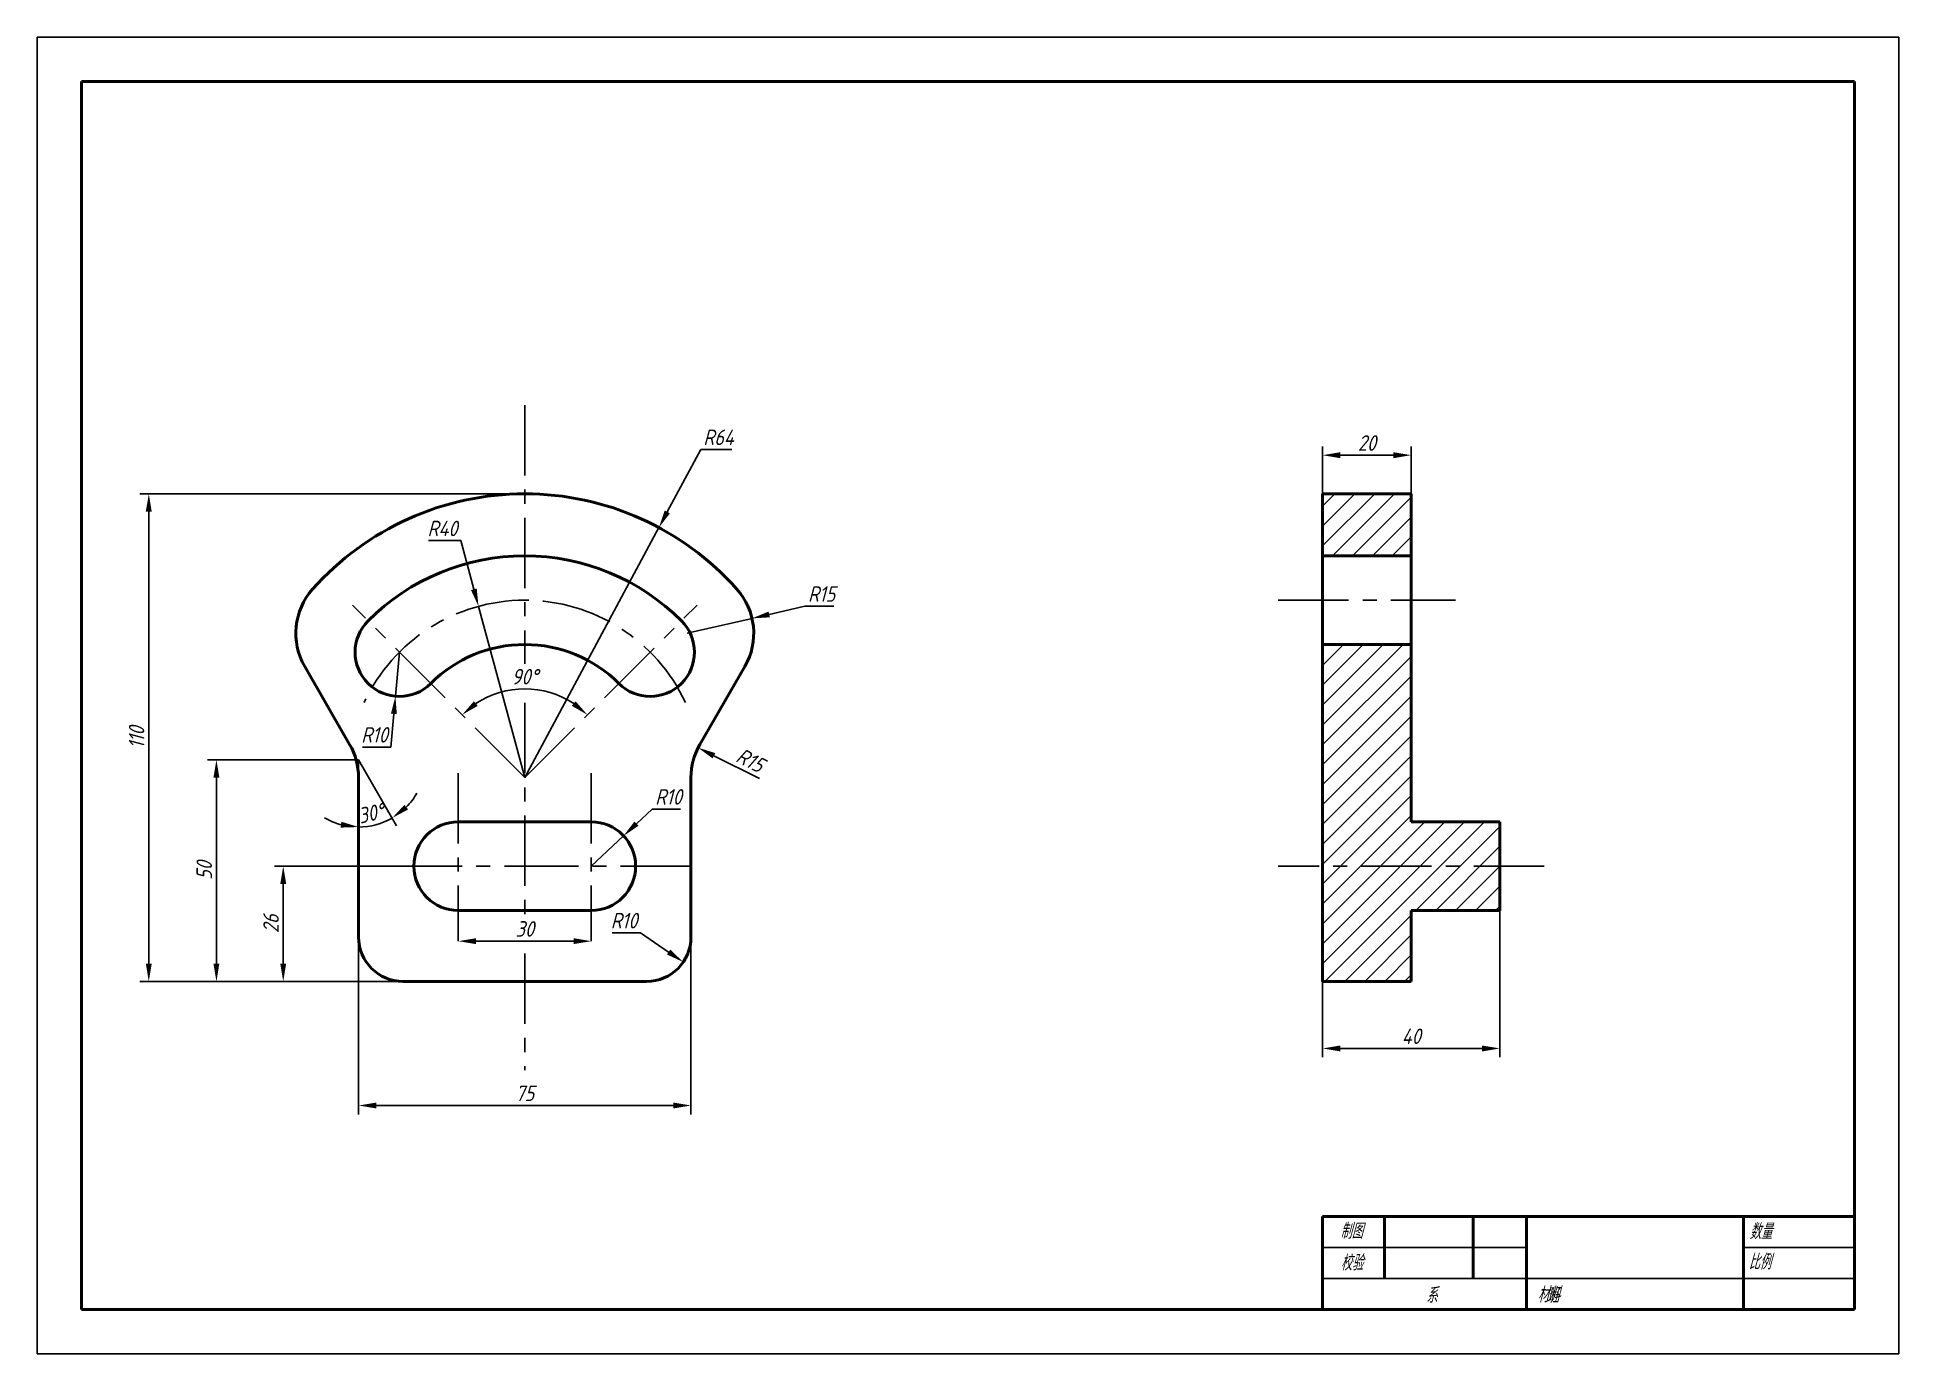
# Model space of a CAD drawing. Header units: millimetres. Extents: x 0 to 420, y 0 to 297.
import ezdxf
from ezdxf.enums import TextEntityAlignment as Align

# ---------------------------------------------------------------- set-up
doc = ezdxf.new("R2010")
doc.units = ezdxf.units.MM
doc.header["$LTSCALE"] = 0.5
doc.linetypes.add('CENTER', pattern=[50.8, 31.75, -6.35, 6.35, -6.35])
doc.linetypes.add('DASHED', pattern=[19.05, 12.7, -6.35])
for name, color, linetype, lineweight in [('剖面线', 150, 'Continuous', 25), ('尺寸标注', 7, 'Continuous', 25), ('文字标注', 7, 'Continuous', 25), ('点画线', 1, 'CENTER', 25), ('粗实线', 7, 'Continuous', 50), ('细实线', 150, 'Continuous', 25), ('虚线', 93, 'DASHED', 25)]:
    doc.layers.add(name, color=color, linetype=linetype, lineweight=lineweight)
doc.styles.add('国标汉字3.5', font='gbeitc.shx', dxfattribs={"height": 3.5, "bigfont": 'gbcbig.shx'})
doc.dimstyles.new('国标尺寸', dxfattribs={"dimtxt": 3.5, "dimasz": 4, "dimexe": 2, "dimexo": 0, "dimgap": 1, "dimtad": 1, "dimtoh": 1, "dimdec": 0, "dimdsep": 46, "dimtxsty": '国标汉字3.5', "dimcen": 3.5, "dimaunit": 1, "dimadec": 0, "dimazin": 1, "dimtfac": 1, "dimtdec": 0, "dimtmove": 0, "dimatfit": 3, "dimfxl": 1, "dimarcsym": 2})

# ---------------------------------------------------------------- blocks, each defined once
blk = doc.blocks.new('*D7')
at = {"layer": 'Defpoints', "color": 0, "transparency": 16777216}
for p in [(95, 93.08), (125, 93.08), (125, 93.08)]:
    blk.add_point(p, dxfattribs=at)
at = {"layer": '尺寸标注', "color": 0, "lineweight": -2, "transparency": 16777216}
for p, q in [((95, 93.08), (95, 95.08)), ((99, 93.08), (121, 93.08)), ((125, 93.08), (125, 95.08))]:
    blk.add_line(p, q, dxfattribs=at)
at = {"layer": '尺寸标注', "color": 0, "transparency": 16777216}
for points in [[(99, 93.75), (99, 92.42), (95, 93.08)], [(121, 93.75), (121, 92.42), (125, 93.08)]]:
    blk.add_solid(points, dxfattribs=at)
at = {"layer": '尺寸标注', "color": 0, "transparency": 16777216, "insert": (110, 95.83), "char_height": 3.5, "attachment_point": 5, "style": '国标汉字3.5'}
blk.add_mtext('30', dxfattribs=at)
blk = doc.blocks.new('*D8')
at = {"layer": 'Defpoints', "color": 0, "transparency": 16777216}
for p in [(72.5, 94), (147.5, 94), (147.5, 56.01)]:
    blk.add_point(p, dxfattribs=at)
at = {"layer": '尺寸标注', "color": 0, "lineweight": -2, "transparency": 16777216}
for p, q in [((72.5, 94), (72.5, 54.01)), ((147.5, 94), (147.5, 54.01)), ((76.5, 56.01), (143.5, 56.01))]:
    blk.add_line(p, q, dxfattribs=at)
at = {"layer": '尺寸标注', "color": 0, "transparency": 16777216}
for points in [[(76.5, 56.67), (76.5, 55.34), (72.5, 56.01)], [(143.5, 56.67), (143.5, 55.34), (147.5, 56.01)]]:
    blk.add_solid(points, dxfattribs=at)
at = {"layer": '尺寸标注', "color": 0, "transparency": 16777216, "insert": (110, 58.76), "char_height": 3.5, "attachment_point": 5, "style": '国标汉字3.5'}
blk.add_mtext('75', dxfattribs=at)
blk = doc.blocks.new('*D9')
at = {"layer": 'Defpoints', "color": 0, "transparency": 16777216}
for p in [(80, 110), (55.5, 84), (82.5, 84)]:
    blk.add_point(p, dxfattribs=at)
at = {"layer": '尺寸标注', "color": 0, "lineweight": -2, "transparency": 16777216}
for p, q in [((80, 110), (53.5, 110)), ((55.5, 106), (55.5, 88)), ((82.5, 84), (53.5, 84))]:
    blk.add_line(p, q, dxfattribs=at)
at = {"layer": '尺寸标注', "color": 0, "transparency": 16777216}
for points in [[(54.84, 106), (56.17, 106), (55.5, 110)], [(54.84, 88), (56.17, 88), (55.5, 84)]]:
    blk.add_solid(points, dxfattribs=at)
at = {"layer": '尺寸标注', "color": 0, "transparency": 16777216, "insert": (52.75, 97), "char_height": 3.5, "attachment_point": 5, "rotation": 90, "style": '国标汉字3.5'}
blk.add_mtext('26', dxfattribs=at)
blk = doc.blocks.new('*D10')
at = {"layer": 'Defpoints', "color": 0, "transparency": 16777216}
for p in [(40.43, 134), (72.5, 134), (82.5, 84)]:
    blk.add_point(p, dxfattribs=at)
at = {"layer": '尺寸标注', "color": 0, "lineweight": -2, "transparency": 16777216}
for p, q in [((72.5, 134), (38.43, 134)), ((40.43, 88), (40.43, 130)), ((82.5, 84), (38.43, 84))]:
    blk.add_line(p, q, dxfattribs=at)
at = {"layer": '尺寸标注', "color": 0, "transparency": 16777216}
for points in [[(39.76, 130), (41.09, 130), (40.43, 134)], [(39.76, 88), (41.09, 88), (40.43, 84)]]:
    blk.add_solid(points, dxfattribs=at)
at = {"layer": '尺寸标注', "color": 0, "transparency": 16777216, "insert": (37.68, 109), "char_height": 3.5, "attachment_point": 5, "rotation": 90, "style": '国标汉字3.5'}
blk.add_mtext('50', dxfattribs=at)
blk = doc.blocks.new('*D11')
at = {"layer": 'Defpoints', "color": 0, "transparency": 16777216}
for p in [(25.17, 194), (110, 194), (82.5, 84)]:
    blk.add_point(p, dxfattribs=at)
at = {"layer": '尺寸标注', "color": 0, "lineweight": -2, "transparency": 16777216}
for p, q in [((110, 194), (23.17, 194)), ((25.17, 88), (25.17, 190)), ((82.5, 84), (23.17, 84))]:
    blk.add_line(p, q, dxfattribs=at)
at = {"layer": '尺寸标注', "color": 0, "transparency": 16777216}
for points in [[(24.5, 190), (25.83, 190), (25.17, 194)], [(24.5, 88), (25.83, 88), (25.17, 84)]]:
    blk.add_solid(points, dxfattribs=at)
at = {"layer": '尺寸标注', "color": 0, "transparency": 16777216, "insert": (22.42, 139), "char_height": 3.5, "attachment_point": 5, "rotation": 90, "style": '国标汉字3.5'}
blk.add_mtext('110', dxfattribs=at)
blk = doc.blocks.new('*D12')
at = {"layer": 'Defpoints', "color": 0, "transparency": 16777216}
for p in [(140.27, 186.39), (110, 130)]:
    blk.add_point(p, dxfattribs=at)
at = {"layer": '尺寸标注', "color": 0, "lineweight": -2, "transparency": 16777216}
for p, q in [((149.72, 203.99), (142.16, 189.91)), ((156.7, 203.99), (149.72, 203.99)), ((110, 130), (140.27, 186.39))]:
    blk.add_line(p, q, dxfattribs=at)
at = {"layer": '尺寸标注', "color": 0, "transparency": 16777216}
blk.add_solid([(141.57, 190.23), (142.75, 189.6), (140.27, 186.39)], dxfattribs=at)
at = {"layer": '尺寸标注', "color": 0, "transparency": 16777216, "insert": (153.71, 206.74), "char_height": 3.5, "attachment_point": 5, "style": '国标汉字3.5'}
blk.add_mtext('R64', dxfattribs=at)
blk = doc.blocks.new('*D13')
at = {"layer": 'Defpoints', "color": 0, "transparency": 16777216}
for p in [(99.56, 168.61), (110, 130)]:
    blk.add_point(p, dxfattribs=at)
at = {"layer": '尺寸标注', "color": 0, "lineweight": -2, "transparency": 16777216}
for p, q in [((88.28, 183.43), (95.55, 183.43)), ((95.55, 183.43), (98.51, 172.47)), ((110, 130), (99.56, 168.61))]:
    blk.add_line(p, q, dxfattribs=at)
at = {"layer": '尺寸标注', "color": 0, "transparency": 16777216}
blk.add_solid([(99.16, 172.65), (97.87, 172.3), (99.56, 168.61)], dxfattribs=at)
at = {"layer": '尺寸标注', "color": 0, "transparency": 16777216, "insert": (91.42, 186.18), "char_height": 3.5, "attachment_point": 5, "style": '国标汉字3.5'}
blk.add_mtext('R40', dxfattribs=at)
blk = doc.blocks.new('*D14')
at = {"layer": 'Defpoints', "color": 0, "transparency": 16777216}
for p in [(81.72, 158.28), (80.82, 148.32)]:
    blk.add_point(p, dxfattribs=at)
at = {"layer": '尺寸标注', "color": 0, "lineweight": -2, "transparency": 16777216}
for p, q in [((81.72, 158.28), (80.82, 148.32)), ((79.79, 136.87), (80.46, 144.34)), ((73.39, 136.87), (79.79, 136.87))]:
    blk.add_line(p, q, dxfattribs=at)
at = {"layer": '尺寸标注', "color": 0, "transparency": 16777216}
blk.add_solid([(79.8, 144.4), (81.13, 144.28), (80.82, 148.32)], dxfattribs=at)
at = {"layer": '尺寸标注', "color": 0, "transparency": 16777216, "insert": (76.09, 139.62), "char_height": 3.5, "attachment_point": 5, "style": '国标汉字3.5'}
blk.add_mtext('R10', dxfattribs=at)
blk = doc.blocks.new('*D15')
at = {"layer": 'Defpoints', "color": 0, "transparency": 16777216}
for p in [(161.27, 165.89), (146.65, 162.53)]:
    blk.add_point(p, dxfattribs=at)
at = {"layer": '尺寸标注', "color": 0, "lineweight": -2, "transparency": 16777216}
for p, q in [((173.2, 168.64), (165.16, 166.79)), ((179.74, 168.64), (173.2, 168.64)), ((146.65, 162.53), (161.27, 165.89))]:
    blk.add_line(p, q, dxfattribs=at)
at = {"layer": '尺寸标注', "color": 0, "transparency": 16777216}
blk.add_solid([(165.01, 167.44), (165.31, 166.14), (161.27, 165.89)], dxfattribs=at)
at = {"layer": '尺寸标注', "color": 0, "transparency": 16777216, "insert": (176.97, 171.39), "char_height": 3.5, "attachment_point": 5, "style": '国标汉字3.5'}
blk.add_mtext('R15', dxfattribs=at)
blk = doc.blocks.new('*D16')
at = {"layer": 'Defpoints', "color": 0, "transparency": 16777216}
for p in [(149.1, 136.72), (162.5, 129.98)]:
    blk.add_point(p, dxfattribs=at)
at = {"layer": '尺寸标注', "color": 0, "lineweight": -2, "transparency": 16777216}
blk.add_line((162.98, 129.74), (152.67, 134.92), dxfattribs=at)
at = {"layer": '尺寸标注', "color": 0, "transparency": 16777216}
blk.add_solid([(152.97, 135.51), (152.37, 134.32), (149.1, 136.72)], dxfattribs=at)
at = {"layer": '尺寸标注', "color": 0, "transparency": 16777216, "insert": (160.85, 133.89), "char_height": 3.5, "attachment_point": 5, "rotation": 333.3233, "style": '国标汉字3.5'}
blk.add_mtext('R15', dxfattribs=at)
blk = doc.blocks.new('*D17')
at = {"layer": 'Defpoints', "color": 0, "transparency": 16777216}
for p in [(132.29, 116.85), (125, 110)]:
    blk.add_point(p, dxfattribs=at)
at = {"layer": '尺寸标注', "color": 0, "lineweight": -2, "transparency": 16777216}
for p, q in [((138.72, 122.88), (135.21, 119.58)), ((145.12, 122.88), (138.72, 122.88)), ((125, 110), (132.29, 116.85))]:
    blk.add_line(p, q, dxfattribs=at)
at = {"layer": '尺寸标注', "color": 0, "transparency": 16777216}
blk.add_solid([(134.75, 120.07), (135.66, 119.1), (132.29, 116.85)], dxfattribs=at)
at = {"layer": '尺寸标注', "color": 0, "transparency": 16777216, "insert": (142.42, 125.63), "char_height": 3.5, "attachment_point": 5, "style": '国标汉字3.5'}
blk.add_mtext('R10', dxfattribs=at)
blk = doc.blocks.new('*D18')
at = {"layer": 'Defpoints', "color": 0, "transparency": 16777216}
for p in [(137.5, 94), (145.76, 88.37)]:
    blk.add_point(p, dxfattribs=at)
at = {"layer": '尺寸标注', "color": 0, "lineweight": -2, "transparency": 16777216}
for p, q in [((129.7, 94.96), (136.1, 94.96)), ((136.1, 94.96), (142.46, 90.62))]:
    blk.add_line(p, q, dxfattribs=at)
at = {"layer": '尺寸标注', "color": 0, "transparency": 16777216}
blk.add_solid([(142.83, 91.17), (142.08, 90.07), (145.76, 88.37)], dxfattribs=at)
at = {"layer": '尺寸标注', "color": 0, "transparency": 16777216, "insert": (132.4, 97.71), "char_height": 3.5, "attachment_point": 5, "style": '国标汉字3.5'}
blk.add_mtext('R10', dxfattribs=at)
blk = doc.blocks.new('*D19')
at = {"layer": 'Defpoints', "color": 0, "transparency": 16777216}
for p in [(71.11, 168.89), (148.89, 168.89), (115.18, 149.32), (110, 130), (110, 130)]:
    blk.add_point(p, dxfattribs=at)
at = {"layer": '尺寸标注', "color": 0, "lineweight": -2, "transparency": 16777216}
blk.add_arc((110, 130), 20, 56.4783, 123.5217, dxfattribs=at)
at = {"layer": '尺寸标注', "color": 0, "transparency": 16777216}
for points in [[(99.38, 146.16), (98.53, 147.19), (95.86, 144.14)], [(121.47, 147.19), (120.62, 146.16), (124.14, 144.14)]]:
    blk.add_solid(points, dxfattribs=at)
at = {"layer": '尺寸标注', "color": 0, "transparency": 16777216, "insert": (110, 152.75), "char_height": 3.5, "attachment_point": 5, "style": '国标汉字3.5'}
blk.add_mtext('90°', dxfattribs=at)
blk = doc.blocks.new('*D20')
at = {"layer": 'Defpoints', "color": 0, "transparency": 16777216}
for p in [(60.36, 155.03), (70.49, 137.48), (72.5, 129.98), (77.69, 119.75), (72.5, 94)]:
    blk.add_point(p, dxfattribs=at)
at = {"layer": '尺寸标注', "color": 0, "lineweight": -2, "transparency": 16777216}
blk.add_line((72.5, 134), (81.08, 119.13), dxfattribs=at)
for start, end in [(315.1538, 330.3076), (239.6924, 254.8462), (270, 300)]:
    blk.add_arc((72.5, 134), 15.17, start, end, dxfattribs=at)
at = {"layer": '尺寸标注', "color": 0, "transparency": 16777216}
for points in [[(83.66, 122.78), (82.85, 123.83), (80.08, 120.86)], [(68.62, 120.02), (68.45, 118.7), (72.5, 118.83)]]:
    blk.add_solid(points, dxfattribs=at)
at = {"layer": '尺寸标注', "color": 0, "transparency": 16777216, "insert": (75.31, 121.91), "char_height": 3.5, "attachment_point": 5, "rotation": 13.0975, "style": '国标汉字3.5'}
blk.add_mtext('30°', dxfattribs=at)
blk = doc.blocks.new('*D21')
at = {"layer": 'Defpoints', "color": 0, "transparency": 16777216}
for p in [(310, 202.71), (290, 194), (310, 194)]:
    blk.add_point(p, dxfattribs=at)
at = {"layer": '尺寸标注', "color": 0, "lineweight": -2, "transparency": 16777216}
for p, q in [((290, 194), (290, 204.71)), ((294, 202.71), (306, 202.71)), ((310, 194), (310, 204.71))]:
    blk.add_line(p, q, dxfattribs=at)
at = {"layer": '尺寸标注', "color": 0, "transparency": 16777216}
for points in [[(294, 203.38), (294, 202.04), (290, 202.71)], [(306, 203.38), (306, 202.04), (310, 202.71)]]:
    blk.add_solid(points, dxfattribs=at)
at = {"layer": '尺寸标注', "color": 0, "transparency": 16777216, "insert": (300, 205.46), "char_height": 3.5, "attachment_point": 5, "style": '国标汉字3.5'}
blk.add_mtext('20', dxfattribs=at)
blk = doc.blocks.new('*D22')
at = {"layer": 'Defpoints', "color": 0, "transparency": 16777216}
for p in [(330, 100), (290, 84), (330, 68.88)]:
    blk.add_point(p, dxfattribs=at)
at = {"layer": '尺寸标注', "color": 0, "lineweight": -2, "transparency": 16777216}
for p, q in [((330, 100), (330, 66.88)), ((290, 84), (290, 66.88)), ((294, 68.88), (326, 68.88))]:
    blk.add_line(p, q, dxfattribs=at)
at = {"layer": '尺寸标注', "color": 0, "transparency": 16777216}
for points in [[(294, 69.54), (294, 68.21), (290, 68.88)], [(326, 69.54), (326, 68.21), (330, 68.88)]]:
    blk.add_solid(points, dxfattribs=at)
at = {"layer": '尺寸标注', "color": 0, "transparency": 16777216, "insert": (310, 71.63), "char_height": 3.5, "attachment_point": 5, "style": '国标汉字3.5'}
blk.add_mtext('40', dxfattribs=at)

msp = doc.modelspace()

# ---------------------------------------------------------------- hatches: boundary and pattern name
at = {"layer": '剖面线'}
h = msp.add_hatch(dxfattribs=at)
h.set_pattern_fill('ANSI31', color=256)
h.paths.add_polyline_path([(310, 194), (290, 194), (290, 180), (310, 180)])
h.paths.add_polyline_path([(310, 160), (290, 160), (290, 110), (330, 110), (330, 120), (310, 120)])
h.paths.add_polyline_path([(310, 100), (330, 100), (330, 110), (290, 110), (290, 84), (310, 84)])

# ---------------------------------------------------------------- linework, layer by layer
at = {"layer": '点画线'}
for p, q in [((110, 214), (110, 155.61)), ((410, 214), (410, 64)), ((110, 130), (71.11, 168.89)), ((110, 130), (148.89, 168.89)), ((280, 170), (320, 170)), ((110, 146.82), (110, 97.9)), ((95, 131), (95, 93.08)), ((125, 131), (125, 93.08)), ((80, 110), (110, 110)), ((147.5, 110), (110, 110)), ((340, 110), (280, 110)), ((110, 90.29), (110, 64))]:
    msp.add_line(p, q, dxfattribs=at)
for start, end in [(90, 155), (25, 90)]:
    msp.add_arc((110, 130), 40, start, end, dxfattribs=at)
at = {"layer": '粗实线'}
for p, q in [((410, 287), (10, 287)), ((10, 287), (10, 10)), ((410, 10), (410, 287)), ((290, 194), (290, 84)), ((310, 194), (290, 194)), ((310, 194), (310, 120)), ((290, 180), (310, 180)), ((290, 160), (310, 160)), ((70.49, 137.48), (60.36, 155.03)), ((149.51, 137.48), (159.64, 155.03)), ((72.5, 129.98), (72.5, 94)), ((147.5, 129.98), (147.5, 94)), ((95, 120), (110, 120)), ((125, 120), (110, 120)), ((330, 120), (310, 120)), ((330, 120), (330, 100)), ((95, 100), (110, 100)), ((125, 100), (110, 100)), ((330, 100), (310, 100)), ((310, 100), (310, 84)), ((82.5, 84), (110, 84)), ((137.5, 84), (110, 84)), ((310, 84), (290, 84)), ((290, 10), (290, 31)), ((290, 31), (410, 31)), ((304, 17), (304, 31)), ((324, 17), (324, 31)), ((336, 10), (336, 31)), ((385, 10), (385, 31)), ((10, 10), (410, 10))]:
    msp.add_line(p, q, dxfattribs=at)
for centre, radius, start, end in [((110, 130), 64, 90, 138.4113), ((110, 130), 64, 41.5887, 90), ((110, 130), 50, 90, 135), ((110, 130), 50, 45, 90), ((73.35, 162.53), 15, 138.4113, 210), ((146.65, 162.53), 15, 330, 41.5887), ((81.72, 158.28), 10, 135, 315), ((138.28, 158.28), 10, 225, 45), ((110, 130), 30, 90, 135), ((110, 130), 30, 45, 90), ((57.5, 129.98), 15, 0, 30), ((162.5, 129.98), 15, 150, 180), ((95, 110), 10, 90, 270), ((125, 110), 10, 270, 90), ((82.5, 94), 10, 180, 270), ((137.5, 94), 10, 270, 0)]:
    msp.add_arc(centre, radius, start, end, dxfattribs=at)
at = {"layer": '细实线'}
for p, q in [((420, 297), (0, 297)), ((0, 297), (0, 0)), ((420, 0), (420, 297)), ((290, 24), (336, 24)), ((385, 24), (410, 24)), ((290, 17), (410, 17)), ((0, 0), (420, 0))]:
    msp.add_line(p, q, dxfattribs=at)
at = {"layer": '虚线'}
msp.add_line((72.5, 134), (72.5, 129.98), dxfattribs=at)

# ---------------------------------------------------------------- texts
at = {"layer": '文字标注', "style": '国标汉字3.5'}
msp.add_text('制图', height=3.5, dxfattribs=at).set_placement((296.52, 25.93), align=Align.CENTER)
for s, p in [('数量', (386.34, 25.85)), ('比例', (386.1, 19)), ('系             班', (313.35, 11.46)), ('材料', (338.51, 11.61))]:
    msp.add_text(s, height=3.5, dxfattribs=at).set_placement(p)
msp.add_text('校验', height=3.5, dxfattribs=at).set_placement((296.59, 20.74), align=Align.MIDDLE)

# ---------------------------------------------------------------- dimensions: what is measured, and where the dimension line sits
at = {"layer": '尺寸标注'}
for center, mpoint, picture, middle in [((110, 130), (140.27, 186.39), '*D12', (153.71, 203.99)), ((110, 130), (99.56, 168.61), '*D13', (91.42, 183.43)), ((146.65, 162.53), (161.27, 165.89), '*D15', (173.2, 168.64)), ((162.5, 129.98), (149.1, 136.72), '*D16', (159.61, 131.43)), ((125, 110), (132.29, 116.85), '*D17', (142.42, 122.88)), ((137.5, 94), (145.76, 88.37), '*D18', (132.4, 94.96))]:
    dim = msp.add_radius_dim(center=center, mpoint=mpoint, dimstyle='国标尺寸', dxfattribs=at)
    dim.commit()
    dim.dimension.update_dxf_attribs({"geometry": picture, "text_midpoint": middle, "dimtype": 164})
for base, p1, p2, picture, middle in [((310, 202.71), (290, 194), (310, 194), '*D21', (300, 205.46)), ((125, 93.08), (95, 93.08), (125, 93.08), '*D7', (110, 95.83)), ((330, 68.88), (290, 84), (330, 100), '*D22', (310, 71.63)), ((147.5, 56.01), (72.5, 94), (147.5, 94), '*D8', (110, 58.76))]:
    dim = msp.add_linear_dim(base=base, p1=p1, p2=p2, dimstyle='国标尺寸', dxfattribs=at)
    dim.commit()
    dim.dimension.update_dxf_attribs({"geometry": picture, "text_midpoint": middle})
for base, p1, p2, picture, middle in [((25.17, 194), (82.5, 84), (110, 194), '*D11', (22.42, 139)), ((40.43, 134), (82.5, 84), (72.5, 134), '*D10', (37.68, 109)), ((55.5, 84), (80, 110), (82.5, 84), '*D9', (52.75, 97))]:
    dim = msp.add_linear_dim(base=base, p1=p1, p2=p2, angle=90, dimstyle='国标尺寸', dxfattribs=at)
    dim.commit()
    dim.dimension.update_dxf_attribs({"geometry": picture, "text_midpoint": middle})
dim = msp.add_angular_dim_2l(base=(115.18, 149.32), line1=((110, 130), (148.89, 168.89)), line2=((110, 130), (71.11, 168.89)), dimstyle='国标尺寸', dxfattribs=at)
dim.commit()
dim.dimension.update_dxf_attribs({"geometry": '*D19', "text_midpoint": (110, 152.75)})
dim = msp.add_radius_dim(center=(81.72, 158.28), mpoint=(80.82, 148.32), dimstyle='国标尺寸', dxfattribs=at)
dim.commit()
dim.dimension.update_dxf_attribs({"geometry": '*D14', "text_midpoint": (76.09, 139.62)})
dim = msp.add_angular_dim_2l(base=(77.69, 119.75), line1=((72.5, 129.98), (72.5, 94)), line2=((70.49, 137.48), (60.36, 155.03)), dimstyle='国标尺寸', dxfattribs=at)
dim.commit()
dim.dimension.update_dxf_attribs({"geometry": '*D20', "text_midpoint": (75.94, 119.23), "dimtype": 162})

doc.saveas('drawing.dxf')
